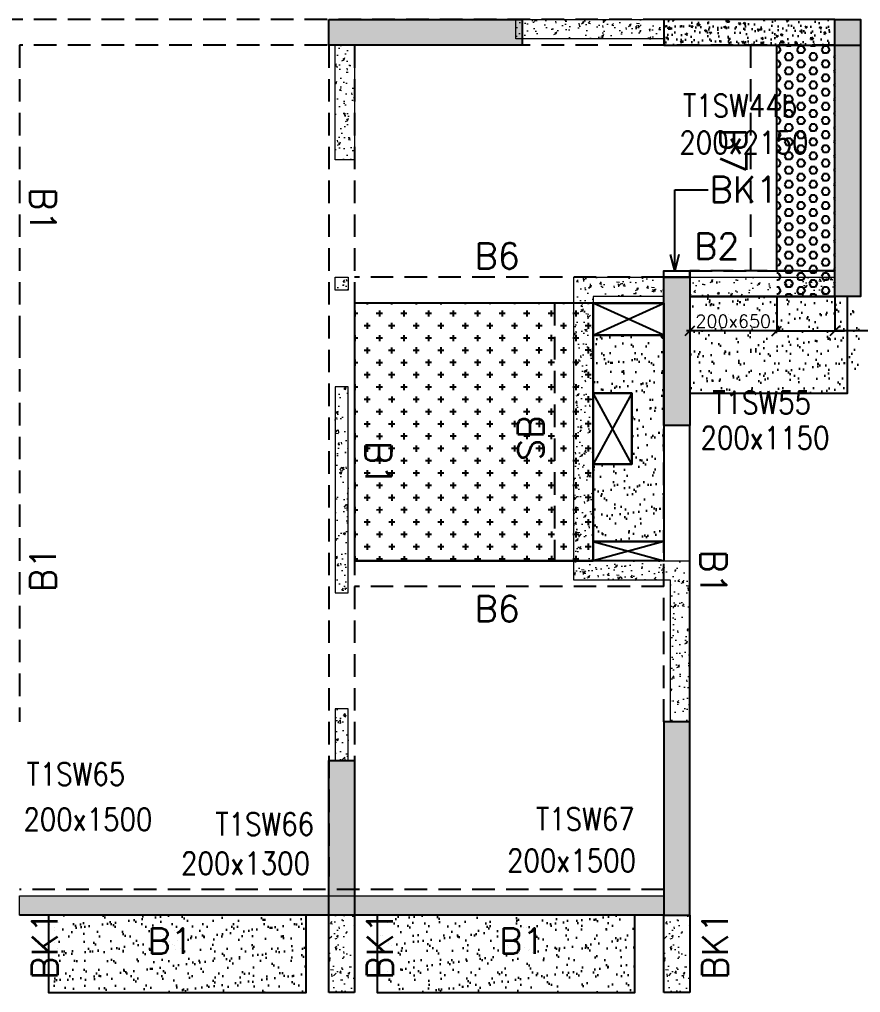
# Model space of a CAD drawing. Header units: millimetres. Extents: x 1078357 to 2594950, y -4969473 to -4636555.
# Drawn here: x 1934726 to 1941251, y -4669704 to -4662154 of the extents above; entities that cross this region are included whole.
import ezdxf

# ---------------------------------------------------------------- set-up
doc = ezdxf.new("R2010")
doc.units = ezdxf.units.MM
doc.header["$PDMODE"] = 35
for name, pattern in [('CONTINOUS', [0]), ('HIDDEN', [0.375, 0.25, -0.125]), ('New Retail block$0$CONTINOUS', [0])]:
    doc.linetypes.add(name, pattern=pattern)
doc.layers.get('0').update_dxf_attribs({"lineweight": 0})
doc.layers.get('Defpoints').update_dxf_attribs({"lineweight": 0})
for name, color, linetype, lineweight in [('A-_ANOTDIMA_D-', 6, 'Continuous', 13), ('COL. NO.', 30, 'Continuous', 25), ('COL. SIZE', 7, 'Continuous', 25), ('DIM', 9, 'Continuous', 25), ('HATCH', 8, 'Continuous', 30), ('RCC UPSTAND', 43, 'Continuous', 30), ('S-NON STR RCC WALL', 8, 'Continuous', 0)]:
    doc.layers.add(name, color=color, linetype=linetype, lineweight=lineweight)
for name, color, linetype in [('B-200x325', 201, 'HIDDEN'), ('B-200x375', 41, 'HIDDEN'), ('B-200x400', 44, 'HIDDEN'), ('B-200x650', 241, 'HIDDEN'), ('B-300xSLAB THK.', 151, 'Continuous'), ('BK1-200x650', 241, 'HIDDEN'), ('DC BEAM NO.', 7, 'Continuous'), ('DROP SLAB', 8, 'Continuous'), ('NON STR. RCC WALL', 6, 'Continuous'), ('S-COLUMN_SHEAR WALL', 1, 'Continuous'), ('S-PROJECTION', 54, 'New Retail block$0$CONTINOUS'), ('SLAB FOLD', 8, 'Continuous')]:
    doc.layers.add(name, color=color, linetype=linetype)
doc.styles.add('Roman', font='romans')
doc.styles.add('ROMANS', font='romans.shx', dxfattribs={"width": 0.85})
doc.dimstyles.new('HARESH', dxfattribs={"dimtxt": 150, "dimasz": 75, "dimexe": 0, "dimexo": 0, "dimgap": 25, "dimtad": 1, "dimdec": 0, "dimdsep": 46, "dimtxsty": 'Roman', "dimblk": 'OBLIQUE', "dimcen": 225, "dimdle": 25, "dimclrd": 2, "dimclre": 2, "dimclrt": 7, "dimadec": 8, "dimazin": 1, "dimtfac": 1, "dimtdec": 0, "dimtmove": 0, "dimatfit": 0, "dimfxl": 1, "dimlwd": -1, "dimlwe": -1, "dimarcsym": 0})
pattern_1 = [(50, (-4410069.28, 23210408.14), (182.184669, -15.9390855), [19.05, -209.55]), (355, (-4410069.28, 23210408.14), (-35.2434214, 191.0568452), [15.24, -167.6405842]), (100.4514447, (-4410054.1, 23210406.81), (146.9412471, 175.1177519), [16.1900088, -178.0902446]), (46.1842, (-4410069.28, 23210458.94), (271.0790409, -42.042328), [28.575, -314.325]), (96.6355576, (-4410046.7, 23210455.44), (237.404134, 247.4261246), [24.2850231, -267.1356082]), (351.1841512, (-4410069.28, 23210458.94), (237.404134, 247.4261246), [22.859967, -251.459732]), (21, (-4410043.88, 23210446.24), (151.6143913, -102.2651982), [19.05, -209.55]), (326, (-4410043.88, 23210446.24), (61.8020283, 184.1879661), [15.24, -167.64]), (71.451445, (-4410031.24, 23210437.72), (213.4164193, 81.9227689), [16.1900088, -178.0899376]), (37.5, (-4410069.28, 23210408.14), (3.08860325, 84.55503887), [0, -165.608, 0, -170.18, 0, -168.275]), (7.5, (-4410069.28, 23210408.14), (66.8196625, 100.18057482), [0, -97.028, 0, -161.798, 0, -64.135]), (327.5, (-4410125.92, 23210408.14), (135.59059517, -5.728744), [0, -63.5, 0, -198.12, 0, -262.89]), (317.5, (-4410151.32, 23210408.14), (148.1291814, 25.42649103), [0, -82.55, 0, -131.572, 0, -186.69])]

# ---------------------------------------------------------------- blocks, each defined once
blk = doc.blocks.new('_Oblique')
at = {"color": 0, "linetype": 'ByBlock', "lineweight": -2}
blk.add_line((-0.5, -0.5), (0.5, 0.5), dxfattribs=at)
blk = doc.blocks.new('*D1490')
at = {"layer": 'Defpoints', "color": 0, "ltscale": 700, "transparency": 16777216}
for p in [(1940601, -4664303.8, 0), (1941051, -4664303.8, 0), (1941051, -4664569.8)]:
    blk.add_point(p, dxfattribs=at)
at = {"layer": 'DIM', "color": 2, "ltscale": 700, "transparency": 16777216}
for p, q in [((1940601, -4664303.8), (1940601, -4664569.8)), ((1941051, -4664303.8), (1941051, -4664569.8)), ((1940601, -4664569.8), (1940526, -4664569.8)), ((1940601, -4664569.8), (1941051, -4664569.8)), ((1940601, -4664569.8), (1941051, -4664569.8)), ((1941051, -4664569.8), (1941126, -4664569.8)), ((1942007.2, -4664569.8), (1941051, -4664569.8))]:
    blk.add_line(p, q, dxfattribs=at)
at = {"layer": 'DIM', "color": 2, "ltscale": 700, "transparency": 16777216, "xscale": 75, "yscale": 75, "zscale": 75}
blk.add_blockref('_Oblique', (1940601, -4664569.8), dxfattribs=at)
at = {"layer": 'DIM', "color": 2, "ltscale": 700, "transparency": 16777216, "xscale": 75, "yscale": 75, "zscale": 75, "rotation": 180}
blk.add_blockref('_Oblique', (1941051, -4664569.8), dxfattribs=at)
at = {"layer": 'DIM', "color": 7, "ltscale": 700, "transparency": 16777216, "insert": (1941670.3, -4664494.8), "char_height": 150, "attachment_point": 5, "style": 'Roman'}
blk.add_mtext('{\\H0.666667x;200x400}', dxfattribs=at)
blk = doc.blocks.new('*D1491')
at = {"layer": 'Defpoints', "color": 0, "ltscale": 700, "transparency": 16777216}
for p in [(1939926, -4664303.8, 0), (1940601, -4664303.8), (1939926, -4664569.8)]:
    blk.add_point(p, dxfattribs=at)
at = {"layer": 'DIM', "color": 2, "ltscale": 700, "transparency": 16777216}
for p, q in [((1939926, -4664303.8), (1939926, -4664569.8)), ((1940601, -4664303.8), (1940601, -4664569.8)), ((1940626, -4664569.8), (1939901, -4664569.8))]:
    blk.add_line(p, q, dxfattribs=at)
at = {"layer": 'DIM', "color": 2, "ltscale": 700, "transparency": 16777216, "xscale": 75, "yscale": 75, "zscale": 75, "rotation": 180}
blk.add_blockref('_Oblique', (1939926, -4664569.8), dxfattribs=at)
at = {"layer": 'DIM', "color": 2, "ltscale": 700, "transparency": 16777216, "xscale": 75, "yscale": 75, "zscale": 75}
blk.add_blockref('_Oblique', (1940601, -4664569.8), dxfattribs=at)
at = {"layer": 'DIM', "color": 7, "ltscale": 700, "transparency": 16777216, "insert": (1940263.5, -4664494.8), "char_height": 150, "attachment_point": 5, "style": 'Roman'}
blk.add_mtext('{\\H0.666667x;200x650}', dxfattribs=at)
blk = doc.blocks.new('G$CD63B60BD')
at = {"layer": 'COL. NO.', "linetype": 'Continuous', "style": 'ROMANS', "width": 0.85}
for s, p in [('T1SW44b', (10548.3, 6194.4, 0)), ('T1SW55', (10776.3, 3890, -320.4)), ('T1SW65', (5455.6, 1007.6, -320.4)), ('T1SW67', (9407.6, 658.7, -320.4)), ('T1SW66', (6920.6, 619.5, -320.4))]:
    blk.add_text(s, height=175, dxfattribs=at).set_placement(p)
at = {"layer": 'COL. SIZE', "linetype": 'Continuous', "style": 'ROMANS', "width": 0.85}
for s, p in [('200x2150', (10519.3, 5907.3, -2.7)), ('200x1150', (10683.5, 3616.4, -320.4)), ('200x1500', (5430.6, 656.4, -320.4)), ('200x1300', (6653.5, 314.9, -320.4)), ('200x1500', (9182.7, 336.9, -320.4))]:
    blk.add_text(s, height=175, dxfattribs=at).set_placement(p)

msp = doc.modelspace()

# ---------------------------------------------------------------- hatches: boundary and pattern name
at = {"layer": 'DROP SLAB'}
h = msp.add_hatch(dxfattribs=at)
h.set_pattern_fill('CROSS', color=8, scale=15, angle=0.03079)
h.set_pattern_definition([(180.03079016, (-11210112.97, 51540675.29), (-95.19879988, -95.30117261), [47.625, -142.875]), (270.03079016, (-11210136.79, 51540699.09), (95.30117261, -95.19879988), [47.625, -142.875])])
h.paths.add_polyline_path([(1939176.2, -4664353.8), (1937326.2, -4664353.8), (1937326.2, -4666353.6), (1939176.2, -4666353.6)])
at = {"layer": 'HATCH'}
h = msp.add_hatch(dxfattribs=at)
h.set_pattern_fill('AR-SAND', color=8, scale=3, angle=179.97015)
h.set_pattern_definition([(37.4701541, (-2008131.83, 14018385.61), (-4.72361136, 146.8264517), [0, -115.824, 0, -129.54, 0, -123.825]), (7.4701541, (-2008131.83, 14018385.6), (134.9689868, 214.9772528), [0, -62.484, 0, -104.394, 0, -40.005]), (327.4701541, (-2008225.56, 14018385.66), (237.2979035, 0.3075449), [0, -38.1, 0, -137.16, 0, -179.07]), (317.4701541, (-2008225.56, 14018385.66), (229.1017424, 66.759465), [0, -19.05, 0, -89.916, 0, -102.87])])
h.paths.add_polyline_path([(1941251.4, -4664303.8), (1939926.4, -4664303.8), (1939926.4, -4664903.8), (1941251.4, -4664903.8)])
h = msp.add_hatch(dxfattribs=at)
h.set_pattern_fill('AR-SAND', color=8, scale=3, angle=179.97015)
h.set_pattern_definition([(37.4701541, (-2008131.74, 14018385.61), (-4.72361136, 146.8264517), [0, -115.824, 0, -129.54, 0, -123.825]), (7.4701541, (-2008131.74, 14018385.6), (134.9689868, 214.9772528), [0, -62.484, 0, -104.394, 0, -40.005]), (327.4701541, (-2008225.47, 14018385.66), (237.2979035, 0.3075449), [0, -38.1, 0, -137.16, 0, -179.07]), (317.4701541, (-2008225.47, 14018385.66), (229.1017424, 66.759465), [0, -19.05, 0, -89.916, 0, -102.87])])
h.paths.add_polyline_path([(1941151.2, -4664303.8), (1939926.5, -4664303.8), (1939926.5, -4665053.8), (1941151.2, -4665053.8)])
h = msp.add_hatch(dxfattribs=at)
h.set_pattern_fill('AR-SAND', color=8, scale=3, angle=359.97015)
h.set_pattern_definition([(37.47015413, (-3082657, 18702404.82), (-4.72361136, 146.8264517), [0, -115.824, 0, -129.54, 0, -123.825]), (7.4701541, (-3082657, 18702404.82), (134.9689868, 214.9772528), [0, -62.484, 0, -104.394, 0, -40.005]), (327.4701541, (-3082750.72, 18702404.87), (237.2979035, 0.3075449), [0, -38.1, 0, -137.16, 0, -179.07]), (317.4701541, (-3082750.72, 18702404.87), (229.1017424, 66.759465), [0, -19.05, 0, -89.916, 0, -102.87])])
h.paths.add_polyline_path([(1939726.2, -4666203.8), (1939176.2, -4666203.8), (1939176.2, -4665603.8), (1939476.1, -4665603.8), (1939476.1, -4665053.8), (1939176.2, -4665053.8), (1939176.2, -4664603.8), (1939726.1, -4664603.8)])
h = msp.add_hatch(dxfattribs=at)
h.set_pattern_fill('AR-SAND', color=8, scale=3, angle=179.97015)
h.set_pattern_definition([(37.47015413, (-3090981.55, 18702404.81), (-4.72361136, 146.8264517), [0, -115.824, 0, -129.54, 0, -123.825]), (7.4701541, (-3090981.55, 18702404.8), (134.9689868, 214.9772528), [0, -62.484, 0, -104.394, 0, -40.005]), (327.4701541, (-3091075.27, 18702404.86), (237.2979035, 0.3075449), [0, -38.1, 0, -137.16, 0, -179.07]), (317.4701541, (-3091075.27, 18702404.86), (229.1017424, 66.759465), [0, -19.05, 0, -89.916, 0, -102.87])])
h.paths.add_polyline_path([(1936951.4, -4669103.8), (1934951.4, -4669103.8), (1934951.4, -4669703.8), (1936951.4, -4669703.8)])
h = msp.add_hatch(dxfattribs=at)
h.set_pattern_fill('AR-SAND', color=8, scale=3, angle=179.97015)
h.set_pattern_definition([(37.47015413, (-3093531.55, 18702404.81), (-4.72361136, 146.8264517), [0, -115.824, 0, -129.54, 0, -123.825]), (7.4701541, (-3093531.55, 18702404.8), (134.9689868, 214.9772528), [0, -62.484, 0, -104.394, 0, -40.005]), (327.4701541, (-3093625.27, 18702404.86), (237.2979035, 0.3075449), [0, -38.1, 0, -137.16, 0, -179.07]), (317.4701541, (-3093625.27, 18702404.86), (229.1017424, 66.759465), [0, -19.05, 0, -89.916, 0, -102.87])])
h.paths.add_polyline_path([(1939501.4, -4669103.8), (1937501.4, -4669103.8), (1937501.4, -4669703.8), (1939501.4, -4669703.8)])
at = {"layer": 'RCC UPSTAND'}
h = msp.add_hatch(dxfattribs=at)
h.set_pattern_fill('AR-CONC', color=8, scale=20, angle=270)
h.set_pattern_definition([(320, (5151647.08, -2125511.08), (-12.550427, -143.4520365), [15, -165]), (265, (5151647.08, -2125511.08), (150.438427, 27.7502667), [12, -132]), (10.4514445, (5151646.03, -2125523.03), (137.887998, -115.7017693), [12.7480384, -140.2284224]), (316.1842, (5151687.08, -2125511.08), (-33.103856, -213.448266), [22.5, -247.5]), (6.6356355, (5151684.32, -2125528.86), (194.82372, -186.932389), [19.122068, -210.342752]), (261.184164, (5151687.08, -2125511.08), (194.82372, -186.932389), [18, -198]), (291, (5151677.08, -2125531.08), (-80.523778, -119.3814104), [15, -165]), (236, (5151677.08, -2125531.08), (145.030009, -48.6630664), [12, -132]), (341.4514447, (5151670.37, -2125541.03), (64.5062306, -168.0444753), [12.748038, -140.2284224]), (307.5, (5151647.076, -2125511.077), (66.57877077, -2.43197106), [0, -130.4, 0, -134, 0, -132.5]), (277.5, (5151647.076, -2125511.08), (78.8823424, -52.6139075), [0, -76.4, 0, -127.4, 0, -50.5]), (237.5, (5151647.076, -2125466.477), (-4.51097435, -106.7644872), [0, -50, 0, -156, 0, -207]), (227.5, (5151647.08, -2125446.48), (20.0209965, -116.6372339), [0, -65, 0, -103.6, 0, -147])])
h.paths.add_polyline_path([(1941051.2, -4662154.3), (1939726.2, -4662154), (1939726.2, -4662353.5), (1941051.2, -4662353.7)])
at = {"layer": 'S-COLUMN_SHEAR WALL', "lineweight": 25}
h = msp.add_hatch(color=1, dxfattribs=at)
h.dxf.hatch_style = 1
h.paths.add_polyline_path([(1937126.2, -4662153.8), (1938626.2, -4662153.8), (1938626.2, -4662353.8), (1937126.2, -4662353.8)])
h = msp.add_hatch(color=1, dxfattribs=at)
h.dxf.hatch_style = 1
h.paths.add_polyline_path([(1941051.2, -4662153.8), (1941251.2, -4662153.8), (1941251.2, -4664303.8), (1941051.2, -4664303.8)])
at = {"layer": 'S-COLUMN_SHEAR WALL', "lineweight": 25, "extrusion": (-1.00316e-06, -1.91639e-11, 1)}
h = msp.add_hatch(color=1, dxfattribs=at)
h.dxf.hatch_style = 1
h.paths.add_polyline_path([(1939726.2, -4664153.8), (1939926.2, -4664153.8), (1939926.2, -4665303.8), (1939726.2, -4665303.8)])
h = msp.add_hatch(color=1, dxfattribs=at)
h.dxf.hatch_style = 1
h.paths.add_polyline_path([(1939726.2, -4669103.8), (1939926.2, -4669103.8), (1939926.2, -4667603.8), (1939726.2, -4667603.8)])
at = {"layer": 'S-COLUMN_SHEAR WALL', "lineweight": 25}
h = msp.add_hatch(color=1, dxfattribs=at)
h.dxf.hatch_style = 1
h.paths.add_polyline_path([(1937326.2, -4667903.8), (1937326.2, -4669103.8), (1937126.2, -4669103.8), (1937126.2, -4667903.8)])
at = {"layer": 'S-NON STR RCC WALL'}
h = msp.add_hatch(dxfattribs=at)
h.set_pattern_fill('AR-CONC', color=256, angle=180)
h.set_pattern_definition([(50, (-4417134.02, 23210408.13), (182.184669, -15.9390855), [19.05, -209.55]), (355, (-4417134.02, 23210408.13), (-35.2434214, 191.0568452), [15.24, -167.6405842]), (100.4514447, (-4417118.84, 23210406.8), (146.9412471, 175.1177519), [16.1900088, -178.0902446]), (46.1842, (-4417134.02, 23210458.93), (271.0790409, -42.042328), [28.575, -314.325]), (96.6355576, (-4417111.43, 23210455.43), (237.404134, 247.4261246), [24.2850231, -267.1356082]), (351.1841512, (-4417134.02, 23210458.93), (237.404134, 247.4261246), [22.859967, -251.459732]), (21, (-4417108.62, 23210446.23), (151.6143913, -102.2651982), [19.05, -209.55]), (326, (-4417108.62, 23210446.23), (61.8020283, 184.1879661), [15.24, -167.64]), (71.451445, (-4417095.99, 23210437.71), (213.4164193, 81.9227689), [16.1900088, -178.0899376]), (37.5, (-4417134.024, 23210408.13), (3.08860325, 84.55503887), [0, -165.608, 0, -170.18, 0, -168.275]), (7.5, (-4417134.02, 23210408.13), (66.8196625, 100.18057482), [0, -97.028, 0, -161.798, 0, -64.135]), (327.5, (-4417190.666, 23210408.13), (135.59059517, -5.728744), [0, -63.5, 0, -198.12, 0, -262.89]), (317.5, (-4417216.07, 23210408.13), (148.1291814, 25.42649103), [0, -82.55, 0, -131.572, 0, -186.69])])
h.paths.add_polyline_path([(1938576.4, -4662153.8), (1939726.4, -4662153.8), (1939726.4, -4662303.8), (1938576.4, -4662303.8)])
h = msp.add_hatch(dxfattribs=at)
h.set_pattern_fill('AR-CONC', color=256, angle=180)
h.set_pattern_definition([(50, (-5514358.74, 27891137.3), (182.184669, -15.93908554), [19.05, -209.55]), (355, (-5514358.74, 27891137.3), (-35.2434214, 191.0568452), [15.24, -167.6405842]), (100.4514447, (-5514343.56, 27891135.97), (146.9412471, 175.1177519), [16.1900088, -178.0902446]), (46.1842, (-5514358.74, 27891188.1), (271.0790409, -42.042328), [28.575, -314.325]), (96.6355576, (-5514336.15, 27891184.6), (237.404134, 247.4261246), [24.2850231, -267.1356082]), (351.1841512, (-5514358.74, 27891188.1), (237.404134, 247.4261246), [22.859967, -251.459732]), (21, (-5514333.34, 27891175.4), (151.6143913, -102.2651982), [19.05, -209.55]), (326, (-5514333.34, 27891175.4), (61.8020283, 184.1879661), [15.24, -167.64]), (71.451445, (-5514320.7, 27891166.87), (213.4164193, 81.9227689), [16.1900088, -178.0899376]), (37.5, (-5514358.74, 27891137.3), (3.08860325, 84.55503887), [0, -165.608, 0, -170.18, 0, -168.275]), (7.5, (-5514358.74, 27891137.3), (66.8196625, 100.18057482), [0, -97.028, 0, -161.798, 0, -64.135]), (327.5, (-5514415.38, 27891137.3), (135.59059517, -5.72874399), [0, -63.5, 0, -198.12, 0, -262.89]), (317.5, (-5514440.78, 27891137.3), (148.1291814, 25.42649103), [0, -82.55, 0, -131.572, 0, -186.69])])
h.paths.add_polyline_path([(1937176.4, -4662353.8), (1937326.4, -4662353.8), (1937326.4, -4663243.7), (1937176.4, -4663243.7)])
h = msp.add_hatch(dxfattribs=at)
h.set_pattern_fill('AR-CONC', color=256, angle=180)
h.set_pattern_definition([(50, (3034450.94, -9479255.7), (182.184669, -15.9390855), [19.05, -209.55]), (355, (3034450.94, -9479255.7), (-35.2434214, 191.056845), [15.24, -167.640584]), (100.4514447, (3034466.12, -9479257.02), (146.941247, 175.117752), [16.190009, -178.0902446]), (46.1842, (3034450.94, -9479204.9), (271.079041, -42.042328), [28.575, -314.325]), (96.6355576, (3034473.53, -9479208.4), (237.404134, 247.426125), [24.285023, -267.135608]), (351.184151, (3034450.94, -9479204.9), (237.404134, 247.426125), [22.859967, -251.459732]), (21, (3034476.34, -9479217.6), (151.6143913, -102.265198), [19.05, -209.55]), (326, (3034476.34, -9479217.6), (61.802028, 184.187966), [15.24, -167.64]), (71.451445, (3034488.98, -9479226.12), (213.416419, 81.922769), [16.190009, -178.0899376]), (37.5, (3034450.94, -9479255.69), (3.08860325, 84.5550389), [0, -165.608, 0, -170.18, 0, -168.275]), (7.5, (3034450.94, -9479255.69), (66.8196625, 100.1805748), [0, -97.028, 0, -161.798, 0, -64.135]), (327.5, (3034394.3, -9479255.69), (135.5905952, -5.728744), [0, -63.5, 0, -198.12, 0, -262.89]), (317.5, (3034368.9, -9479255.69), (148.1291814, 25.426491), [0, -82.55, 0, -131.572, 0, -186.69])])
h.paths.add_polyline_path([(1937176.4, -4664153.6), (1937276.4, -4664153.6), (1937276.4, -4664253.6), (1937176.4, -4664253.6)])
h = msp.add_hatch(dxfattribs=at)
h.set_pattern_fill('AR-CONC', color=256)
h.set_pattern_definition(pattern_1)
h.paths.add_polyline_path([(1939026.4, -4666503.6), (1939026.4, -4664153.6), (1939726.4, -4664153.6), (1939726.4, -4664303.6), (1939176.4, -4664303.6), (1939176.4, -4666353.6), (1939926.4, -4666353.6), (1939926.4, -4667603.8), (1939776.4, -4667603.8), (1939776.4, -4666503.6)])
h = msp.add_hatch(dxfattribs=at)
h.set_pattern_fill('AR-CONC', color=256)
h.set_pattern_definition(pattern_1)
h.paths.add_polyline_path([(1941051.4, -4664303.6), (1939926.4, -4664303.6), (1939926.4, -4664153.6), (1941051.4, -4664153.6)])
h = msp.add_hatch(dxfattribs=at)
h.set_pattern_fill('AR-CONC', color=256, angle=180)
h.set_pattern_definition([(50, (3034464.16, -9477891.03), (182.184669, -15.9390855), [19.05, -209.55]), (355, (3034464.16, -9477891.03), (-35.2434214, 191.056845), [15.24, -167.640584]), (100.4514447, (3034479.34, -9477892.36), (146.941247, 175.117752), [16.190009, -178.0902446]), (46.1842, (3034464.16, -9477840.23), (271.079041, -42.042328), [28.575, -314.325]), (96.6355576, (3034486.75, -9477843.73), (237.404134, 247.426125), [24.285023, -267.135608]), (351.184151, (3034464.16, -9477840.23), (237.404134, 247.426125), [22.859967, -251.459732]), (21, (3034489.56, -9477852.93), (151.6143913, -102.265198), [19.05, -209.55]), (326, (3034489.56, -9477852.93), (61.802028, 184.187966), [15.24, -167.64]), (71.451445, (3034502.19, -9477861.45), (213.416419, 81.922769), [16.190009, -178.0899376]), (37.5, (3034464.156, -9477891.03), (3.08860325, 84.5550389), [0, -165.608, 0, -170.18, 0, -168.275]), (7.5, (3034464.16, -9477891.03), (66.8196625, 100.1805748), [0, -97.028, 0, -161.798, 0, -64.135]), (327.5, (3034407.514, -9477891.03), (135.5905952, -5.728744), [0, -63.5, 0, -198.12, 0, -262.89]), (317.5, (3034382.11, -9477891.03), (148.1291814, 25.426491), [0, -82.55, 0, -131.572, 0, -186.69])])
h.paths.add_polyline_path([(1937176.4, -4666603.6), (1937276.4, -4666603.6), (1937276.4, -4665003.6), (1937176.4, -4665003.6)])
h = msp.add_hatch(dxfattribs=at)
h.set_pattern_fill('AR-CONC', color=256, angle=180)
h.set_pattern_definition([(50, (1937239.44, -4793871.84), (182.18467, -15.93909), [19.05, -209.55]), (355, (1937239.44, -4793871.84), (-35.24342, 191.05685), [15.24, -167.64058]), (100.45144, (1937254.62, -4793873.17), (146.94125, 175.11775), [16.19, -178.09024]), (46.1842, (1937239.44, -4793821.04), (271.07904, -42.04233), [28.575, -314.325]), (96.63556, (1937262.03, -4793824.55), (237.40413, 247.4261), [24.285, -267.1356]), (351.18415, (1937239.44, -4793821.04), (237.40413, 247.4261), [22.85997, -251.45973]), (21, (1937264.84, -4793833.74), (151.6144, -102.2652), [19.05, -209.55]), (326, (1937264.84, -4793833.74), (61.80203, 184.18797), [15.24, -167.64]), (71.45144, (1937277.47, -4793842.26), (213.41642, 81.92277), [16.19, -178.08994]), (37.5, (1937239.44, -4793871.84), (3.088603, 84.55504), [0, -165.608, 0, -170.18, 0, -168.275]), (7.5, (1937239.44, -4793871.84), (66.81966, 100.180575), [0, -97.028, 0, -161.798, 0, -64.135]), (327.5, (1937182.8, -4793871.84), (135.590595, -5.728744), [0, -63.5, 0, -198.12, 0, -262.89]), (317.5, (1937157.4, -4793871.84), (148.12918, 25.42649), [0, -82.55, 0, -131.572, 0, -186.69])])
h.paths.add_polyline_path([(1937176.4, -4667904.1), (1937276.4, -4667904.1), (1937276.4, -4667503.6), (1937176.4, -4667503.6)])
h = msp.add_hatch(dxfattribs=at)
h.set_pattern_fill('AR-CONC', color=256)
h.set_pattern_definition([(50, (-5507294, 27894427.33), (182.184669, -15.93908554), [19.05, -209.55]), (355, (-5507294, 27894427.33), (-35.2434214, 191.0568452), [15.24, -167.6405842]), (100.4514447, (-5507278.81, 27894426), (146.9412471, 175.1177519), [16.1900088, -178.0902446]), (46.1842, (-5507294, 27894478.13), (271.0790409, -42.042328), [28.575, -314.325]), (96.6355576, (-5507271.4, 27894474.62), (237.404134, 247.4261246), [24.2850231, -267.1356082]), (351.1841512, (-5507294, 27894478.13), (237.404134, 247.4261246), [22.859967, -251.459732]), (21, (-5507268.6, 27894465.43), (151.6143913, -102.2651982), [19.05, -209.55]), (326, (-5507268.6, 27894465.43), (61.8020283, 184.1879661), [15.24, -167.64]), (71.451445, (-5507255.96, 27894456.9), (213.4164193, 81.9227689), [16.1900088, -178.0899376]), (37.5, (-5507293.994, 27894427.326), (3.08860325, 84.55503887), [0, -165.608, 0, -170.18, 0, -168.275]), (7.5, (-5507293.99, 27894427.33), (66.8196625, 100.18057482), [0, -97.028, 0, -161.798, 0, -64.135]), (327.5, (-5507350.636, 27894427.326), (135.59059517, -5.72874399), [0, -63.5, 0, -198.12, 0, -262.89]), (317.5, (-5507376.04, 27894427.33), (148.1291814, 25.42649103), [0, -82.55, 0, -131.572, 0, -186.69])])
h.paths.add_polyline_path([(1939723.5, -4669103.6), (1934726.4, -4669103.6), (1934726.4, -4668953.6), (1939723.5, -4668953.6)])
h = msp.add_hatch(dxfattribs=at)
h.set_pattern_fill('AR-CONC', color=256, angle=180)
h.set_pattern_definition([(50, (-7693046.08, 37570003.53), (182.184669, -15.93908554), [19.05, -209.55]), (355, (-7693046.08, 37570003.53), (-35.2434214, 191.0568452), [15.24, -167.6405842]), (100.4514447, (-7693030.9, 37570002.2), (146.9412471, 175.1177519), [16.1900088, -178.0902446]), (46.1842, (-7693046.08, 37570054.33), (271.0790409, -42.0423279), [28.575, -314.325]), (96.6355576, (-7693023.5, 37570050.82), (237.404134, 247.4261246), [24.2850231, -267.1356082]), (351.1841512, (-7693046.08, 37570054.33), (237.404134, 247.4261246), [22.859967, -251.459732]), (21, (-7693020.68, 37570041.63), (151.61439127, -102.2651982), [19.05, -209.55]), (326, (-7693020.68, 37570041.63), (61.80202835, 184.1879661), [15.24, -167.64]), (71.451445, (-7693008.04, 37570033.1), (213.4164193, 81.9227689), [16.1900088, -178.0899376]), (37.5, (-7693046.08, 37570003.525), (3.08860325, 84.55503887), [0, -165.608, 0, -170.18, 0, -168.275]), (7.5, (-7693046.08, 37570003.525), (66.81966251, 100.18057482), [0, -97.028, 0, -161.798, 0, -64.135]), (327.5, (-7693102.72, 37570003.525), (135.59059517, -5.72874399), [0, -63.5, 0, -198.12, 0, -262.89]), (317.5, (-7693128.12, 37570003.53), (148.1291814, 25.42649103), [0, -82.55, 0, -131.572, 0, -186.69])])
h.paths.add_polyline_path([(1937326.2, -4669103.7), (1937126.2, -4669103.7), (1937126.2, -4669703.7), (1937326.2, -4669703.7), (1937326.2, -4669703.7), (1937326.2, -4669103.9)], is_closed=False)
h = msp.add_hatch(dxfattribs=at)
h.set_pattern_fill('AR-CONC', color=256, angle=180)
h.set_pattern_definition([(50, (-7690446.08, 37570003.53), (182.184669, -15.93908554), [19.05, -209.55]), (355, (-7690446.08, 37570003.53), (-35.2434214, 191.0568452), [15.24, -167.6405842]), (100.4514447, (-7690430.9, 37570002.2), (146.9412471, 175.1177519), [16.1900088, -178.0902446]), (46.1842, (-7690446.08, 37570054.33), (271.0790409, -42.0423279), [28.575, -314.325]), (96.6355576, (-7690423.5, 37570050.82), (237.404134, 247.4261246), [24.2850231, -267.1356082]), (351.1841512, (-7690446.08, 37570054.33), (237.404134, 247.4261246), [22.859967, -251.459732]), (21, (-7690420.68, 37570041.63), (151.61439127, -102.2651982), [19.05, -209.55]), (326, (-7690420.68, 37570041.63), (61.80202835, 184.1879661), [15.24, -167.64]), (71.451445, (-7690408.04, 37570033.1), (213.4164193, 81.9227689), [16.1900088, -178.0899376]), (37.5, (-7690446.08, 37570003.525), (3.08860325, 84.55503887), [0, -165.608, 0, -170.18, 0, -168.275]), (7.5, (-7690446.08, 37570003.525), (66.81966251, 100.18057482), [0, -97.028, 0, -161.798, 0, -64.135]), (327.5, (-7690502.72, 37570003.525), (135.59059517, -5.72874399), [0, -63.5, 0, -198.12, 0, -262.89]), (317.5, (-7690528.12, 37570003.53), (148.1291814, 25.42649103), [0, -82.55, 0, -131.572, 0, -186.69])])
h.paths.add_polyline_path([(1939926.2, -4669103.7), (1939726.2, -4669103.7), (1939726.2, -4669703.7), (1939926.2, -4669703.7), (1939926.2, -4669703.7), (1939926.2, -4669103.9)], is_closed=False)
at = {"layer": 'SLAB FOLD', "ltscale": 1000}
h = msp.add_hatch(dxfattribs=at)
h.set_pattern_fill('HEX', color=8, scale=10, angle=180)
h.set_pattern_definition([(180, (-262423.066, 4896839.58), (-7e-15, -54.99261315), [31.75, -63.5]), (300, (-262423.066, 4896839.58), (47.625, 27.49630658), [31.75, -63.5]), (240, (-262454.816, 4896839.58), (47.625, -27.49630658), [31.75, -63.5])])
h.paths.add_polyline_path([(1941051, -4664303.8), (1940601, -4664303.8), (1940601.4, -4662353.8), (1941051.4, -4662353.8)])

# ---------------------------------------------------------------- linework, layer by layer
at = {"layer": 'B-200x325', "ltscale": 700}
for p, q in [((1939726.1, -4664153.8, 0), (1937326.2, -4664153.8, 0)), ((1939726.2, -4666553.6, 0), (1937326.2, -4666553.6, 0))]:
    msp.add_line(p, q, dxfattribs=at)
at = {"layer": 'B-200x325', "linetype": 'Continuous', "ltscale": 700}
for p, q in [((1939726.1, -4664353.8, 0), (1937326.2, -4664353.8, 0)), ((1939176.2, -4666353.6, 0), (1939176.2, -4664353.8, 0)), ((1939726.2, -4666353.6, 0), (1937326.2, -4666353.6, 0))]:
    msp.add_line(p, q, dxfattribs=at)
at = {"layer": 'B-200x375', "ltscale": 700}
msp.add_line((1940401.1, -4664103.8, 0), (1940401.1, -4662353.8), dxfattribs=at)
at = {"layer": 'B-200x375', "linetype": 'Continuous', "ltscale": 700}
msp.add_line((1940601.1, -4664103.8, 0), (1940601.1, -4662364.4, 0), dxfattribs=at)
at = {"layer": 'B-200x400', "linetype": 'HIDDEN', "ltscale": 500}
msp.add_line((1940601, -4664103.8, 0), (1941051, -4664103.8, 0), dxfattribs=at)
at = {"layer": 'B-200x400', "linetype": 'ByBlock', "ltscale": 500}
msp.add_line((1940601, -4664303.8, 0), (1941051, -4664303.8, 0), dxfattribs=at)
at = {"layer": 'B-200x650', "linetype": 'HIDDEN', "ltscale": 700}
for p, q in [((1941051.2, -4662153.8, 0), (1932176.4, -4662153.8, 0)), ((1941051.2, -4662353.8, 0), (1934726.4, -4662353.8, 0)), ((1934726.4, -4662353.8, 0), (1934726.4, -4664603.8, 0)), ((1937126.4, -4662353.8, 0), (1937126.4, -4668803.7, 0)), ((1937326.4, -4662353.8, 0), (1937326.4, -4668803.7, 0)), ((1939926.2, -4664103.8, 0), (1940601, -4664103.8, 0)), ((1941051.4, -4664103.8, 0), (1939926.4, -4664103.8, 0)), ((1934726.4, -4664603.8, 0), (1934726.4, -4667603.8, 0)), ((1939726.4, -4667603.8, 0), (1939726.4, -4665303.7, 0)), ((1939726.4, -4668903.8, 0), (1934726.4, -4668903.8, 0))]:
    msp.add_line(p, q, dxfattribs=at)
at = {"layer": 'B-200x650', "linetype": 'Continuous', "ltscale": 700}
for p, q in [((1939926.2, -4664153.6, 0), (1939926.2, -4664103.6, 0)), ((1941251.4, -4664303.8, 0), (1939926.4, -4664303.8, 0))]:
    msp.add_line(p, q, dxfattribs=at)
at = {"layer": 'B-200x650', "linetype": 'CONTINOUS', "ltscale": 700}
for p, q in [((1939926.2, -4664303.8, 0), (1940601, -4664303.8, 0)), ((1939926.4, -4667603.8, 0), (1939926.4, -4665303.7, 0)), ((1939726.4, -4669103.8, 0), (1934726.4, -4669103.8, 0)), ((1937126.2, -4669703.8, 0), (1937126.2, -4669103.8, 0)), ((1937326.2, -4669103.8, 0), (1937326.2, -4669703.8, 0)), ((1939726.2, -4669703.8, 0), (1939726.2, -4669103.8, 0)), ((1939926.2, -4669103.8, 0), (1939926.2, -4669703.8, 0)), ((1937326.2, -4669703.8, 0), (1937126.2, -4669703.8, 0)), ((1939926.2, -4669703.8, 0), (1939726.2, -4669703.8, 0))]:
    msp.add_line(p, q, dxfattribs=at)
at = {"layer": 'B-300xSLAB THK.', "linetype": 'HIDDEN', "ltscale": 700}
msp.add_line((1938876.1, -4664353.8, 0), (1938876.1, -4666353.6, 0), dxfattribs=at)
at = {"layer": 'B-300xSLAB THK.', "linetype": 'ByBlock', "ltscale": 700}
msp.add_line((1939176.1, -4664353.8, 0), (1939176.1, -4666353.6, 0), dxfattribs=at)
at = {"layer": 'BK1-200x650', "linetype": 'Continuous', "ltscale": 700, "elevation": 0}
msp.add_lwpolyline([(1939926.4, -4664153.6), (1939726.4, -4664153.6), (1939726.4, -4664103.4), (1939926.4, -4664103.4)], close=True, dxfattribs=at)
at = {"layer": 'DROP SLAB', "color": 3, "linetype": 'CONTINOUS', "ltscale": 500}
for p, q in [((1939726.1, -4664603.8, 0), (1939176.1, -4664353.8, 0)), ((1939176.2, -4664603.8, 0), (1939726, -4664353.8, 0)), ((1939476.1, -4665603.8, 0), (1939176.1, -4665053.8, 0)), ((1939476.1, -4665053.8, 0), (1939176.2, -4665603.8, 0)), ((1939726.2, -4666203.8, 0), (1939176.1, -4666353.6, 0)), ((1939176.2, -4666203.8, 0), (1939725.3, -4666353.6, 0))]:
    msp.add_line(p, q, dxfattribs=at)
at = {"layer": 'DROP SLAB', "color": 3, "linetype": 'CONTINOUS', "ltscale": 500, "elevation": 0}
for points in [[(1939176.2, -4664353.8), (1937326.2, -4664353.8), (1937326.2, -4666353.6), (1939176.2, -4666353.6)], [(1939726, -4664603.8), (1939176.2, -4664603.8), (1939176.2, -4664353.9), (1939726, -4664353.9)], [(1939476.1, -4665603.8), (1939176.2, -4665603.8), (1939176.2, -4665053.8), (1939476.1, -4665053.8)], [(1939726.2, -4666353.6), (1939176.1, -4666353.6), (1939176.1, -4666203.8), (1939726.2, -4666203.8)]]:
    msp.add_lwpolyline(points, close=True, dxfattribs=at)
at = {"layer": 'NON STR. RCC WALL', "elevation": 0}
msp.add_lwpolyline([(1941051.2, -4662154.3), (1939726.2, -4662154), (1939726.2, -4662353.5), (1941051.2, -4662353.7)], close=True, dxfattribs=at)
at = {"layer": 'S-COLUMN_SHEAR WALL', "color": 1, "lineweight": 25, "elevation": 0}
for points in [[(1937126.2, -4662153.8), (1938626.2, -4662153.8), (1938626.2, -4662353.8), (1937126.2, -4662353.8)], [(1941051.2, -4662153.8), (1941251.2, -4662153.8), (1941251.2, -4664303.8), (1941051.2, -4664303.8)], [(1941051.2, -4662353.8), (1941251.2, -4662353.8), (1941251.2, -4664303.8), (1941051.2, -4664303.8)], [(1937126.2, -4667904), (1937326.2, -4667904), (1937326.2, -4669103.8), (1937126.2, -4669103.8)]]:
    msp.add_lwpolyline(points, close=True, dxfattribs=at)
at = {"layer": 'S-COLUMN_SHEAR WALL', "color": 1, "lineweight": 25, "extrusion": (-1.00316e-06, -1.91639e-11, 1), "elevation": -1.9}
for points in [[(1939726.2, -4664153.8), (1939926.2, -4664153.8), (1939926.2, -4665303.8), (1939726.2, -4665303.8)], [(1939726.2, -4669103.8), (1939926.2, -4669103.8), (1939926.2, -4667603.8), (1939726.2, -4667603.8)]]:
    msp.add_lwpolyline(points, close=True, dxfattribs=at)
at = {"layer": 'S-NON STR RCC WALL', "ltscale": 700, "elevation": 0}
for points in [[(1938576.4, -4662153.8), (1939726.4, -4662153.8), (1939726.4, -4662303.8), (1938576.4, -4662303.8)], [(1937176.4, -4662353.8), (1937326.4, -4662353.8), (1937326.4, -4663243.7), (1937176.4, -4663243.7)], [(1937176.4, -4664153.6), (1937276.4, -4664153.6), (1937276.4, -4664253.6), (1937176.4, -4664253.6)], [(1937176.4, -4666603.6), (1937276.4, -4666603.6), (1937276.4, -4665003.6), (1937176.4, -4665003.6)]]:
    msp.add_lwpolyline(points, close=True, dxfattribs=at)
at = {"layer": 'S-NON STR RCC WALL', "elevation": 0}
for points in [[(1939026.4, -4666503.6), (1939026.4, -4664153.6), (1939726.4, -4664153.6), (1939726.4, -4664303.6), (1939176.4, -4664303.6), (1939176.4, -4666353.6), (1939926.4, -4666353.6), (1939926.4, -4667603.8), (1939776.4, -4667603.8), (1939776.4, -4666503.6)], [(1941051.4, -4664303.6), (1939926.4, -4664303.6), (1939926.4, -4664153.6), (1941051.4, -4664153.6)], [(1937176.4, -4667904.1), (1937276.4, -4667904.1), (1937276.4, -4667503.6), (1937176.4, -4667503.6)], [(1939723.5, -4669103.6), (1934726.4, -4669103.6), (1934726.4, -4668953.6), (1939723.5, -4668953.6)]]:
    msp.add_lwpolyline(points, close=True, dxfattribs=at)
at = {"layer": 'S-PROJECTION', "elevation": 0}
for points in [[(1941151.2, -4664303.8), (1939926.5, -4664303.8), (1939926.5, -4665053.8), (1941151.2, -4665053.8)], [(1936951.4, -4669103.8), (1934951.4, -4669103.8), (1934951.4, -4669703.8), (1936951.4, -4669703.8)], [(1939501.4, -4669103.8), (1937501.4, -4669103.8), (1937501.4, -4669703.8), (1939501.4, -4669703.8)]]:
    msp.add_lwpolyline(points, close=True, dxfattribs=at)
at = {"layer": 'SLAB FOLD', "color": 8, "ltscale": 1000, "elevation": 0}
msp.add_lwpolyline([(1939726.2, -4666203.8), (1939176.2, -4666203.8), (1939176.2, -4665603.8), (1939476.1, -4665603.8), (1939476.1, -4665053.8), (1939176.2, -4665053.8), (1939176.2, -4664603.8), (1939726.1, -4664603.8), (1939726.2, -4666203.8)], dxfattribs=at)

# ---------------------------------------------------------------- block references
at = {"layer": 'A-_ANOTDIMA_D-', "color": 2, "ltscale": 700}
msp.add_blockref('G$CD63B60BD', (1929326.2, -4669103.8, 0), dxfattribs=at)

# ---------------------------------------------------------------- texts
at = {"layer": 'B-200x325', "linetype": 'Continuous', "ltscale": 700, "style": 'ROMANS'}
for p in [(1938256.7, -4664088.5, -2.7), (1938256.7, -4666825.7, -2.7)]:
    msp.add_text('B6', height=200, rotation=359.99906, dxfattribs=at).set_placement(p)
at = {"layer": 'B-200x375', "linetype": 'Continuous', "ltscale": 700, "style": 'ROMANS'}
msp.add_text('B7', height=200, rotation=269.99906, dxfattribs=at).set_placement((1940164.3, -4662995.3, -2.7))
at = {"layer": 'B-200x650', "linetype": 'HIDDEN', "ltscale": 500, "style": 'ROMANS'}
for rotation, p in [(269.99906, (1934809.6, -4663455.7, -2.7)), (269.99906, (1937410.3, -4665425.1, -2.7)), (90.00094, (1935009.6, -4666595.5, -2.7)), (269.99906, (1940010.3, -4666268, -2.7)), (0.00094, (1935719.3, -4669404.1, -2.7)), (0.00094, (1938447.3, -4669404.1, -2.7))]:
    msp.add_text('B1', height=200, rotation=rotation, dxfattribs=at).set_placement(p)
at = {"layer": 'B-200x650', "linetype": 'CONTINOUS', "ltscale": 700, "style": 'ROMANS'}
for p in [(1935021.8, -4669603.4, 50), (1937621.9, -4669603.4, 50), (1940221.9, -4669603.4, 50)]:
    msp.add_text('BK1', height=200, rotation=90, dxfattribs=at).set_placement(p)
at = {"layer": 'B-300xSLAB THK.', "linetype": 'Continuous', "ltscale": 700, "style": 'ROMANS'}
msp.add_text('SB', height=200, rotation=90.00094, dxfattribs=at).set_placement((1938792.4, -4665578, -2.7))
at = {"layer": 'BK1-200x650', "linetype": 'Continuous', "ltscale": 700, "style": 'ROMANS'}
msp.add_text('BK1', height=200, rotation=0.00094, dxfattribs=at).set_placement((1940079.5, -4663573, -2.7))
at = {"layer": 'DC BEAM NO.', "linetype": 'Continuous', "ltscale": 500, "style": 'ROMANS'}
msp.add_text('B2', height=200, dxfattribs=at).set_placement((1939959.9, -4664013.2, -2.7))

# ---------------------------------------------------------------- dimensions: what is measured, and where the dimension line sits
at = {"layer": 'DIM', "ltscale": 700}
dim = msp.add_linear_dim(base=(1939926, -4664569.8, 0), p1=(1940601, -4664303.8, 0), p2=(1939926, -4664303.8, 0), angle=180, text='{\\H0.666667x;200x650}', dimstyle='HARESH', override={"dimtxsty": 'Roman', "dimtmove": 1}, dxfattribs=at)
dim.commit()
dim.dimension.update_dxf_attribs({"geometry": '*D1491', "text_midpoint": (1940263.5, -4664494.8, 0)})
dim = msp.add_linear_dim(base=(1941051, -4664569.8, 0), p1=(1940601, -4664303.8, 0), p2=(1941051, -4664303.8, 0), angle=180, text='{\\H0.666667x;200x400}', dimstyle='HARESH', override={"dimtxsty": 'Roman', "dimtmove": 1}, dxfattribs=at)
dim.commit()
dim.dimension.update_dxf_attribs({"geometry": '*D1490', "text_midpoint": (1941670.3, -4664548.1, 0), "dimtype": 160})

# ---------------------------------------------------------------- leaders
at = {"layer": 'BK1-200x650', "linetype": 'Continuous', "ltscale": 700}
msp.add_leader([(1939810, -4664103.4, 0), (1939810, -4663475.3, 0), (1940068.8, -4663475.3, 0)], dimstyle='HARESH', override={"dimasz": 125, "dimgap": 25, "dimtad": 0, "dimldrblk": 'Open30'}, dxfattribs=at)

doc.saveas('drawing.dxf')
